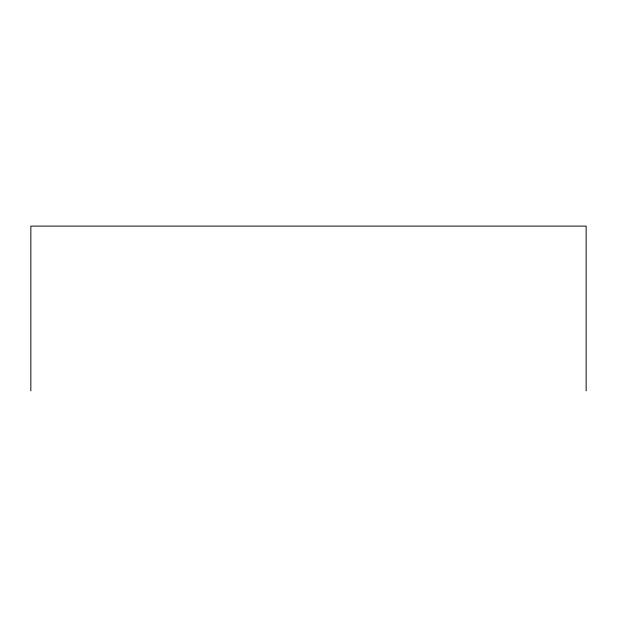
<?xml version="1.0" encoding="UTF-8"?>
<svg xmlns="http://www.w3.org/2000/svg" width="617" height="617" viewBox="0 0 617 617"><rect width="100%" height="100%" fill="white"/><g stroke="black" fill="none" stroke-linecap="round" stroke-linejoin="round"><path stroke-width="0.93" d="M586.15 390.9L586.15 226.1L30.85 226.1L30.85 390.9"/></g></svg>
